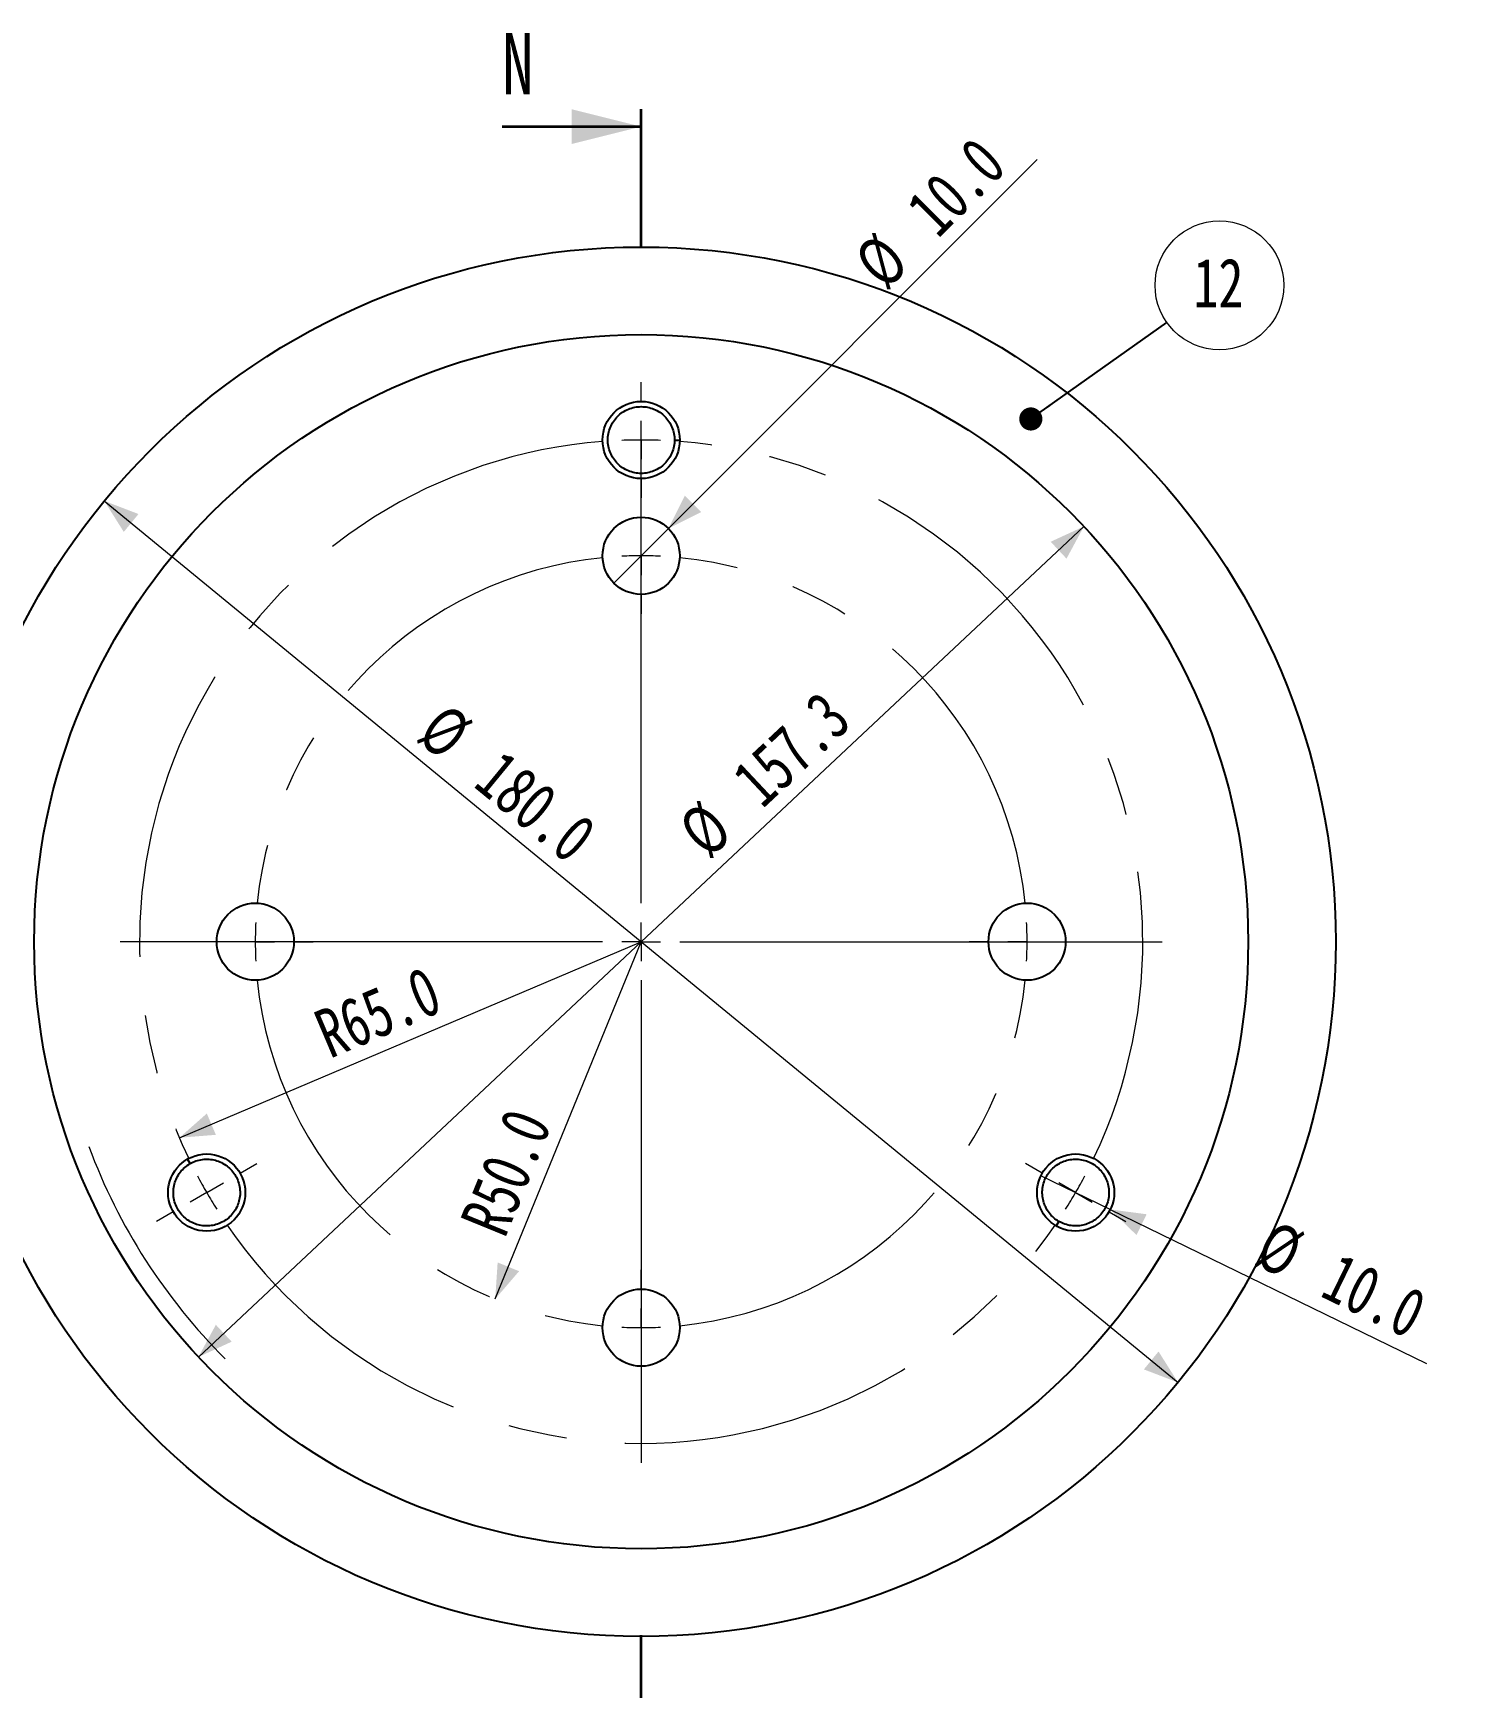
# Paper-space layout 'Sheet13' of a CAD drawing. Header units: millimetres. Extents: x 2 to 418, y 2 to 295.
# Drawn here: x 125.1 to 186.6, y 102.6 to 174.1 of the extents above; entities that cross this region are included whole.
import ezdxf

# ---------------------------------------------------------------- set-up
doc = ezdxf.new("R2010")
doc.units = ezdxf.units.MM
doc.linetypes.add('CENTER', pattern=[10.16, 6.35, -1.27, 1.27, -1.27])
doc.linetypes.add('CENTERX2', pattern=[20.32, 12.7, -2.54, 2.54, -2.54])
doc.styles.add('SLDTEXTSTYLE0', font='TXT', dxfattribs={"width": 0.75})
doc.dimstyles.new('SLDDIMSTYLE3', dxfattribs={"dimtxt": 0.18, "dimasz": 1, "dimexe": 0, "dimexo": 0.0625, "dimgap": 0, "dimtad": 0, "dimtih": 1, "dimtoh": 1, "dimdec": 0, "dimrnd": 1e-09, "dimzin": 0, "dimdsep": 46, "dimtxsty": 'Standard', "dimblk1": 'DOT', "dimblk2": 'DOT', "dimsah": 1, "dimcen": 0.09, "dimadec": 0, "dimazin": 0, "dimtfac": 1, "dimtdec": 0, "dimtofl": 0, "dimtmove": 0, "dimatfit": 3, "dimldrblk": 'DOT', "dimfxl": 1, "dimfrac": 2, "dimtolj": 1, "dimtzin": 0, "dimarcsym": 0})
doc.dimstyles.new('SLDDIMSTYLE34', dxfattribs={"dimtxt": 2.116667, "dimasz": 1.5, "dimexe": 0, "dimexo": 0.0625, "dimgap": 0.529167, "dimtad": 1, "dimdec": 1, "dimlfac": 3, "dimrnd": 1e-09, "dimzin": 4, "dimdsep": 46, "dimtxsty": 'SLDTEXTSTYLE0', "dimsah": 1, "dimcen": 0, "dimadec": 0, "dimazin": 1, "dimtfac": 1, "dimtdec": 0, "dimtofl": 0, "dimtmove": 0, "dimatfit": 3, "dimfxl": 1, "dimfrac": 2, "dimtolj": 1, "dimtzin": 12, "dimarcsym": 0})
doc.dimstyles.new('SLDDIMSTYLE69', dxfattribs={"dimtxt": 2.116667, "dimasz": 1.5, "dimexe": 0, "dimexo": 0.0625, "dimgap": 0.529167, "dimtad": 1, "dimdec": 1, "dimlfac": 3, "dimrnd": 1e-09, "dimzin": 12, "dimdsep": 46, "dimtxsty": 'SLDTEXTSTYLE0', "dimsah": 1, "dimcen": 0, "dimadec": 0, "dimazin": 3, "dimtfac": 1, "dimtdec": 0, "dimtmove": 0, "dimatfit": 3, "dimfxl": 1, "dimfrac": 2, "dimtolj": 1, "dimtzin": 12, "dimarcsym": 0})
doc.dimstyles.new('SLDDIMSTYLE70', dxfattribs={"dimtxt": 2.116667, "dimasz": 1.5, "dimexe": 0, "dimexo": 0.0625, "dimgap": 0.529167, "dimtad": 1, "dimdec": 1, "dimlfac": 3, "dimrnd": 1e-09, "dimzin": 4, "dimdsep": 46, "dimtxsty": 'SLDTEXTSTYLE0', "dimsah": 1, "dimcen": 0, "dimadec": 0, "dimazin": 1, "dimtfac": 1, "dimtdec": 0, "dimtmove": 0, "dimatfit": 3, "dimfxl": 1, "dimfrac": 2, "dimtolj": 1, "dimtzin": 12, "dimarcsym": 0})
doc.dimstyles.new('SLDDIMSTYLE71', dxfattribs={"dimtxt": 2.116667, "dimasz": 1.5, "dimexe": 0, "dimexo": 0.0625, "dimgap": 0.529167, "dimtad": 1, "dimdec": 1, "dimlfac": 3, "dimrnd": 1e-09, "dimzin": 4, "dimdsep": 46, "dimtxsty": 'SLDTEXTSTYLE0', "dimblk1": 'NONE', "dimsah": 1, "dimcen": 0, "dimadec": 0, "dimazin": 1, "dimtfac": 1, "dimtdec": 0, "dimtmove": 0, "dimatfit": 3, "dimldrblk": 'NONE', "dimfxl": 1, "dimfrac": 2, "dimtolj": 1, "dimtzin": 12, "dimarcsym": 0})

# ---------------------------------------------------------------- blocks, each defined once
blk = doc.blocks.new('_D_246')
at = {"color": 7, "linetype": 'Continuous', "lineweight": 18}
blk.add_line((170.523, 152.789), (132.279, 116.92), dxfattribs=at)
for points in [[(170.523, 152.789), (169.087, 152.128), (169.771, 151.398)], [(132.279, 116.92), (133.715, 117.581), (133.031, 118.311)]]:
    blk.add_solid(points, dxfattribs=at)
at = {"color": 7, "linetype": 'Continuous', "lineweight": 18, "char_height": 2.1167, "attachment_point": 1, "rotation": 43.1644, "style": 'SLDTEXTSTYLE0'}
for s, insert in [('157.3', (155.185, 142.109)), ('%%c', (152.854, 139.923))]:
    blk.add_mtext(s, dxfattribs=dict(at, insert=insert))
blk = doc.blocks.new('_D_247')
at = {"color": 7, "linetype": 'Continuous', "lineweight": 18}
blk.add_line((128.213, 153.89), (174.588, 115.819), dxfattribs=at)
for points in [[(128.213, 153.89), (129.055, 152.552), (129.69, 153.325)], [(174.588, 115.819), (173.746, 117.158), (173.112, 116.385)]]:
    blk.add_solid(points, dxfattribs=at)
at = {"color": 7, "linetype": 'Continuous', "lineweight": 18, "char_height": 2.1167, "attachment_point": 1, "rotation": 320.61647, "style": 'SLDTEXTSTYLE0'}
for s, insert in [('%%c', (142.969, 145.259)), ('180.0', (145.439, 143.231))]:
    blk.add_mtext(s, dxfattribs=dict(at, insert=insert))
blk = doc.blocks.new('_D_248')
at = {"color": 7, "linetype": 'Continuous', "lineweight": 18}
blk.add_line((145.097, 119.426), (151.401, 134.855), dxfattribs=at)
blk.add_solid([(145.097, 119.426), (146.128, 120.625), (145.202, 121.004)], dxfattribs=at)
at = {"color": 7, "linetype": 'Continuous', "lineweight": 18, "insert": (143.552, 122.804), "char_height": 2.1167, "attachment_point": 1, "rotation": 67.77788, "style": 'SLDTEXTSTYLE0'}
blk.add_mtext('R50.0', dxfattribs=at)
blk = doc.blocks.new('_D_249')
at = {"color": 7, "linetype": 'Continuous', "lineweight": 18}
blk.add_line((131.456, 126.389), (151.401, 134.855), dxfattribs=at)
blk.add_arc((151.401, 134.855), 25.441, 200.3556, 225.06384, dxfattribs=at)
blk.add_solid([(131.456, 126.389), (133.032, 126.515), (132.642, 127.436)], dxfattribs=at)
at = {"color": 7, "linetype": 'Continuous', "lineweight": 18, "insert": (137.126, 131.739), "char_height": 2.1167, "attachment_point": 1, "rotation": 22.99815, "style": 'SLDTEXTSTYLE0'}
blk.add_mtext('R65.0', dxfattribs=at)
blk = doc.blocks.new('_D_250')
at = {"color": 7, "linetype": 'Continuous', "lineweight": 18}
for q in [(168.508, 168.629), (150.222, 150.343)]:
    blk.add_line((152.579, 152.7), q, dxfattribs=at)
blk.add_solid([(152.579, 152.7), (153.994, 153.407), (153.286, 154.114)], dxfattribs=at)
at = {"color": 7, "linetype": 'Continuous', "lineweight": 18, "char_height": 2.1167, "attachment_point": 1, "rotation": 45, "style": 'SLDTEXTSTYLE0'}
for s, insert in [('10.0', (162.714, 166.684)), ('%%c', (160.455, 164.425))]:
    blk.add_mtext(s, dxfattribs=dict(at, insert=insert))
blk = doc.blocks.new('_NONE')
blk = doc.blocks.new('_D_251')
at = {"color": 7, "linetype": 'Continuous', "lineweight": 18}
for q in [(168.666, 124.751), (185.321, 116.646)]:
    blk.add_line((171.663, 123.292), q, dxfattribs=at)
blk.add_solid([(171.663, 123.292), (172.793, 122.186), (173.231, 123.085)], dxfattribs=at)
at = {"color": 7, "linetype": 'Continuous', "lineweight": 18, "char_height": 2.1167, "attachment_point": 1, "rotation": 334.05174, "style": 'SLDTEXTSTYLE0'}
for s, insert in [('%%c', (178.714, 122.878)), ('10.0', (181.587, 121.48))]:
    blk.add_mtext(s, dxfattribs=dict(at, insert=insert))
blk = doc.blocks.new('SW_NOTE_175')
at = {"color": 0, "linetype": 'Continuous', "lineweight": 0}
blk.add_circle((2.27, 1.608), 2.782, dxfattribs=at)
at = {"color": 0, "linetype": 'Continuous', "lineweight": 0, "insert": (2.227, 2.77), "char_height": 2.1167, "attachment_point": 2, "style": 'SLDTEXTSTYLE0'}
blk.add_mtext('12', dxfattribs=at)
blk = doc.blocks.new('_DOT')
at = {"color": 0, "linetype": 'ByBlock', "lineweight": -2}
blk.add_line((-0.5, 0), (-1, 0), dxfattribs=at)
at = {"color": 0, "linetype": 'ByBlock', "const_width": 0.5}
blk.add_lwpolyline([(-0.25, 0, 1), (0.25, 0, 1)], format="xyb", close=True, dxfattribs=at)
blk = doc.blocks.new('SW_CENTERMARKSYMBOL_32')
at = {"color": 0, "linetype": 'Continuous', "lineweight": 0}
for p, q in [((18.764, 34.167), (18.764, 35)), ((18.764, 12.5), (18.764, 33.333)), ((18.764, 32.5), (18.764, 33.333)), ((18.764, 32.5), (18.764, 31.667)), ((18.764, 30.833), (18.764, 30)), ((18.764, 29.167), (18.764, 30)), ((18.764, 27.5), (18.764, 28.333)), ((18.764, 27.5), (18.764, 26.667)), ((18.764, 25.833), (18.764, 25)), ((18.764, 10.833), (18.764, 11.667)), ((17.097, 10.833), (-3.736, 10.833)), ((0.431, 10.833), (-0.403, 10.833)), ((2.097, 10.833), (1.264, 10.833)), ((2.097, 10.833), (2.931, 10.833)), ((3.764, 10.833), (4.597, 10.833)), ((18.764, 10.833), (17.931, 10.833)), ((18.764, 10.833), (18.764, 10)), ((18.764, 10.833), (19.597, 10.833)), ((20.431, 10.833), (41.264, 10.833)), ((33.764, 10.833), (32.931, 10.833)), ((35.431, 10.833), (34.597, 10.833)), ((35.431, 10.833), (36.264, 10.833)), ((37.097, 10.833), (37.931, 10.833)), ((18.764, 9.167), (18.764, -11.667)), ((1.443, 0.833), (2.165, 1.25)), ((36.084, 0.833), (35.363, 1.25)), ((0, 0), (-0.722, -0.417)), ((0, 0), (0.722, 0.417)), ((37.528, 0), (36.806, 0.417)), ((37.528, 0), (38.249, -0.417)), ((-1.443, -0.833), (-2.165, -1.25)), ((38.971, -0.833), (39.693, -1.25)), ((18.764, -4.167), (18.764, -3.333)), ((18.764, -5.833), (18.764, -5)), ((18.764, -5.833), (18.764, -6.667)), ((18.764, -7.5), (18.764, -8.333))]:
    blk.add_line(p, q, dxfattribs=at)
at = {"color": 0, "linetype": 'CENTERX2', "lineweight": 0}
for radius, start, end in [(21.667, 94.40737, 205.59263), (21.667, 334.40737, 85.59263), (16.667, 95.72958, 174.27042), (16.667, 5.72958, 84.27042), (16.667, 185.72958, 264.27042), (16.667, 275.72958, 354.27042), (21.667, 214.40737, 325.59263)]:
    blk.add_arc((18.764, 10.833), radius, start, end, dxfattribs=at)
at = {"color": 0, "linetype": 'Continuous', "lineweight": 0}
for radius, start, end in [(21.667, 90, 92.20368), (21.667, 87.79632, 90), (16.667, 90, 92.86479), (16.667, 87.13521, 90), (16.667, 177.13521, 180), (16.667, 0, 2.86479), (16.667, 180, 182.86479), (16.667, 357.13521, 0), (21.667, 207.79632, 210), (21.667, 330, 332.20368), (21.667, 327.79632, 330), (21.667, 210, 212.20368), (16.667, 267.13521, 270), (16.667, 270, 272.86479)]:
    blk.add_arc((18.764, 10.833), radius, start, end, dxfattribs=at)

psp = doc.layouts.new('Sheet13')

# ---------------------------------------------------------------- linework, layer by layer
at = {"color": 7, "linetype": 'CENTER', "lineweight": 35}
for p, q in [((151.400801, 164.804668), (151.400801, 170.804668)), ((151.400801, 98.904668), (151.400801, 104.907668))]:
    psp.add_line(p, q, dxfattribs=at)
at = {"color": 7, "linetype": 'Continuous', "lineweight": 35}
psp.add_line((145.400801, 170.054668), (151.400801, 170.054668), dxfattribs=at)
at = {"color": 7, "linetype": 'Continuous', "lineweight": 25}
for p, q in [((152.84194, 156.521335), (153.067467, 156.521335)), ((131.916347, 125.269398), (131.803584, 125.46471)), ((169.444115, 122.773271), (169.331351, 122.577959))]:
    psp.add_line(p, q, dxfattribs=at)
for centre, radius in [((151.400801, 134.854668), 30), ((151.400801, 134.854668), 26.216667), ((151.400801, 156.521335), 1.666667), ((151.400801, 151.521335), 1.666667), ((134.734134, 134.854668), 1.666667), ((168.067467, 134.854668), 1.666667), ((132.636917, 124.021335), 1.666667), ((170.164684, 124.021335), 1.666667), ((151.400801, 118.188001), 1.666667)]:
    psp.add_circle(centre, radius, dxfattribs=at)
for points in [[(152.84194, 156.521335), (152.84194, 156.705168), (152.805373, 156.896275), (152.659106, 157.249394), (152.54983, 157.410384), (152.28985, 157.670364), (152.128861, 157.77964), (151.775741, 157.925907), (151.584634, 157.962474), (151.216967, 157.962474), (151.02586, 157.925907), (150.672741, 157.77964), (150.511751, 157.670364), (150.251772, 157.410384), (150.142495, 157.249394), (149.996228, 156.896275), (149.959662, 156.705168), (149.959662, 156.337501), (149.996228, 156.146394), (150.142495, 155.793275), (150.251772, 155.632285), (150.511751, 155.372305), (150.672741, 155.263029), (151.02586, 155.116762), (151.216967, 155.080195), (151.584634, 155.080195), (151.775741, 155.116762), (152.128861, 155.263029), (152.28985, 155.372305), (152.54983, 155.632285), (152.659106, 155.793275), (152.805373, 156.146394), (152.84194, 156.337501), (152.84194, 156.521335)], [(131.916347, 125.269398), (131.757143, 125.177481), (131.609923, 125.05026), (131.377246, 124.747029), (131.292463, 124.571898), (131.197304, 124.216759), (131.183162, 124.0227), (131.233051, 123.643756), (131.296937, 123.459969), (131.480771, 123.141561), (131.607992, 122.99434), (131.911222, 122.761663), (132.086353, 122.676881), (132.441492, 122.581721), (132.635551, 122.56758), (133.014495, 122.617469), (133.198282, 122.681355), (133.516691, 122.865188), (133.663911, 122.992409), (133.896588, 123.29564), (133.981371, 123.470771), (134.07653, 123.82591), (134.090672, 124.019969), (134.040783, 124.398913), (133.976897, 124.5827), (133.793063, 124.901109), (133.665842, 125.048329), (133.362612, 125.281006), (133.187481, 125.365789), (132.832342, 125.460948), (132.638283, 125.475089), (132.259339, 125.4252), (132.075552, 125.361314), (131.916347, 125.269398)], [(169.444115, 122.773271), (169.603319, 122.681355), (169.787106, 122.617469), (170.16605, 122.56758), (170.360109, 122.581721), (170.715248, 122.676881), (170.890379, 122.761663), (171.19361, 122.99434), (171.320831, 123.141561), (171.504664, 123.459969), (171.56855, 123.643756), (171.618439, 124.0227), (171.604298, 124.216759), (171.509139, 124.571898), (171.424356, 124.747029), (171.191679, 125.05026), (171.044458, 125.177481), (170.72605, 125.361314), (170.542263, 125.4252), (170.163319, 125.475089), (169.96926, 125.460948), (169.614121, 125.365789), (169.43899, 125.281006), (169.135759, 125.048329), (169.008538, 124.901109), (168.824705, 124.5827), (168.760819, 124.398913), (168.71093, 124.019969), (168.725071, 123.82591), (168.82023, 123.470771), (168.905013, 123.29564), (169.13769, 122.992409), (169.284911, 122.865188), (169.444115, 122.773271)]]:
    psp.add_open_spline(points, degree=3, knots=[0, 0, 0, 0, 0.0625, 0.0625, 0.125, 0.125, 0.1875, 0.1875, 0.25, 0.25, 0.3125, 0.3125, 0.375, 0.375, 0.4375, 0.4375, 0.5, 0.5, 0.5625, 0.5625, 0.625, 0.625, 0.6875, 0.6875, 0.75, 0.75, 0.8125, 0.8125, 0.875, 0.875, 0.9375, 0.9375, 1, 1, 1, 1], dxfattribs=at)
at = {"color": 7, "linetype": 'Continuous', "lineweight": 35}
psp.add_solid([(151.400801, 170.054668), (148.400801, 170.804668), (148.400801, 169.304668)], dxfattribs=at)

# ---------------------------------------------------------------- block references
at = {"color": 7, "linetype": 'Continuous', "lineweight": 0}
for name, p in [('SW_NOTE_175', (174.105373, 161.593278)), ('SW_CENTERMARKSYMBOL_32', (132.636917, 124.021335))]:
    psp.add_blockref(name, p, dxfattribs=at)

# ---------------------------------------------------------------- texts
at = {"color": 7, "linetype": 'Continuous', "insert": (145.400801, 174.094165), "char_height": 2.645833, "attachment_point": 1, "style": 'SLDTEXTSTYLE0'}
psp.add_mtext('N', dxfattribs=at)

# ---------------------------------------------------------------- dimensions: what is measured, and where the dimension line sits
at = {"color": 7, "linetype": 'Continuous', "lineweight": 18}
for p1, p2, dimstyle, picture, middle in [((150.222289, 150.342823), (152.579312, 152.699846), 'SLDDIMSTYLE71', '_D_250', (165.496118, 165.616652)), ((128.21332, 153.889918), (174.588281, 115.819418), 'SLDDIMSTYLE70', '_D_247', (145.079734, 140.043826)), ((170.523074, 152.789335), (132.278527, 116.920001), 'SLDDIMSTYLE69', '_D_246', (158.542208, 141.552552)), ((168.666035, 124.7506), (171.663334, 123.292069), 'SLDDIMSTYLE71', '_D_251', (181.528156, 118.491711))]:
    dim = psp.add_diameter_dim_2p(p1=p1, p2=p2, dimstyle=dimstyle, dxfattribs=at)
    dim.commit()
    dim.dimension.update_dxf_attribs({"geometry": picture, "text_midpoint": middle, "dimtype": 163})
for mpoint, picture, middle in [((131.456255, 126.389471), '_D_249', (141.373955, 130.598912)), ((145.097498, 119.425924), '_D_248', (147.368582, 124.984897))]:
    dim = psp.add_radius_dim(center=(151.400801, 134.854668), mpoint=mpoint, dimstyle='SLDDIMSTYLE34', dxfattribs=at)
    dim.commit()
    dim.dimension.update_dxf_attribs({"geometry": picture, "text_midpoint": middle, "dimtype": 164})

# ---------------------------------------------------------------- leaders
at = {"color": 7, "linetype": 'Continuous', "lineweight": 0}
psp.add_leader([(168.229478, 157.429941), (174.105373, 161.593278)], dimstyle='SLDDIMSTYLE3', dxfattribs=at)

doc.saveas('drawing.dxf')
